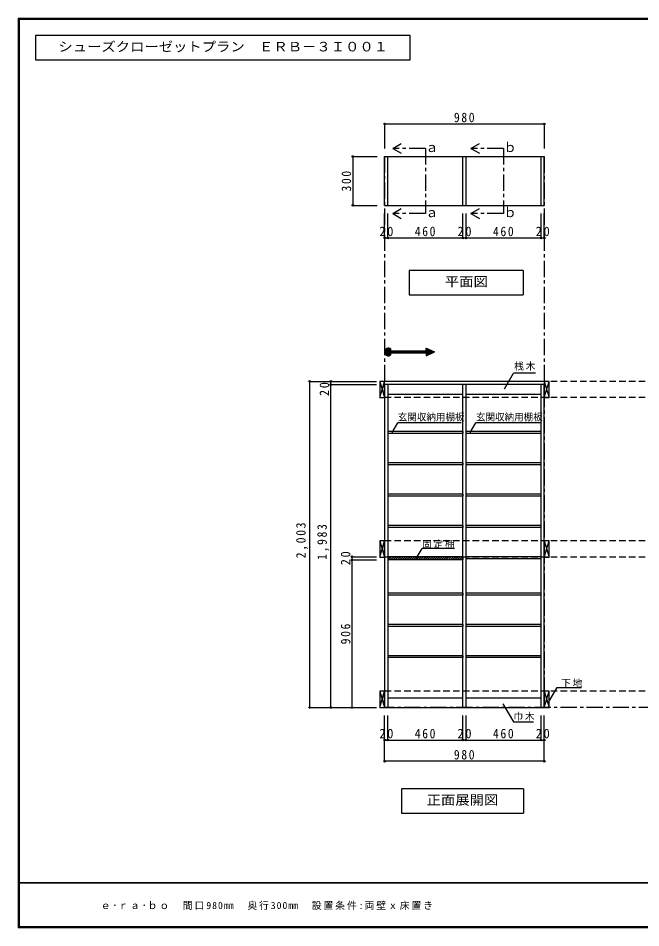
# Model space of a CAD drawing. Units: millimetres at full size, sheet at 1:20. Extents: x -3922 to 3878, y -2932 to 2722.
# Drawn here: x -3922 to -100, y -2864 to 2722 of the extents above; entities that cross this region are included whole.
import ezdxf
from ezdxf.enums import TextEntityAlignment as Align

# ---------------------------------------------------------------- set-up
doc = ezdxf.new("R2010")
doc.units = ezdxf.units.MM
doc.header["$LTSCALE"] = 20
doc.header["$PDMODE"] = 32
doc.header["$PDSIZE"] = 10
doc.linetypes.add('CHAIN1', pattern=[8, 5, -1, 1, -1])
doc.linetypes.add('DASHED2', pattern=[3, 2, -1])
for name, color, linetype in [('0-2_本体', 2, 'Continuous'), ('0-3_固定棚', 3, 'Continuous'), ('0-4_可動棚', 3, 'Continuous'), ('0-7_桟木・巾木', 2, 'Continuous'), ('0-8_引き出し', 3, 'Continuous'), ('0-A_文字', 7, 'Continuous'), ('0-B_寸法', 7, 'Continuous'), ('0-C_ハッチ', 4, 'Continuous'), ('F-1_枠', 6, 'Continuous'), ('F-A_文字', 7, 'Continuous')]:
    doc.layers.add(name, color=color, linetype=linetype)
doc.styles.add('ＭＳ ゴシック', font='')
doc.styles.get('ＭＳ ゴシック').set_extended_font_data('MS Gothic')

msp = doc.modelspace()

# ---------------------------------------------------------------- linework, layer by layer
at = {"layer": '0-2_本体'}
for p, q in [((-1672.53, 1872.73), (-1652.53, 1872.73)), ((-1672.53, 1572.73), (-1672.53, 1872.73)), ((-1652.53, 1572.73), (-1652.53, 1872.73)), ((-1192.53, 1572.73), (-1192.53, 1872.73)), ((-1192.53, 1872.73), (-1172.53, 1872.73)), ((-1672.53, 1572.73), (-1652.53, 1572.73))]:
    msp.add_line(p, q, dxfattribs=at)
at = {"layer": '0-2_本体', "color": 3}
for p, q in [((-1672.53, 1572.73), (-692.53, 1572.73)), ((-1672.53, 471.73), (-1672.53, 491.73)), ((-692.53, 491.73), (-1672.53, 491.73)), ((-1672.53, 471.73), (-1672.53, -1511.27)), ((-692.53, 471.73), (-1672.53, 471.73)), ((-1652.53, 471.73), (-1652.53, -1511.27)), ((-1192.53, -1511.27), (-1192.53, 471.73)), ((-1172.53, -1511.27), (-1172.53, 471.73)), ((-712.53, -1511.27), (-712.53, 471.73)), ((-692.53, 491.73), (-692.53, 471.73)), ((-692.53, -1511.27), (-692.53, 471.73)), ((-1672.53, -1511.27), (-692.53, -1511.27))]:
    msp.add_line(p, q, dxfattribs=at)
at = {"layer": '0-2_本体'}
for points in [[(-1192.53, 1572.73), (-1172.53, 1572.73), (-1172.53, 1872.73)], [(-712.53, 1572.73), (-712.53, 1872.73), (-692.53, 1872.73)], [(-712.53, 1572.73), (-692.53, 1572.73), (-692.53, 1872.73)]]:
    msp.add_lwpolyline(points, dxfattribs=at)
at = {"layer": '0-3_固定棚'}
for p, q in [((-1652.53, 1872.73), (-1192.53, 1872.73)), ((-1172.53, 1872.73), (-712.53, 1872.73)), ((-1652.53, -585.27), (-1652.53, -605.27)), ((-1192.53, -585.27), (-1652.53, -585.27))]:
    msp.add_line(p, q, dxfattribs=at)
msp.add_lwpolyline([(-1192.53, -585.27), (-1192.53, -605.27), (-1652.53, -605.27)], dxfattribs=at)
at = {"layer": '0-4_可動棚'}
for p, q in [((-1651.53, 170.93), (-1651.53, 182.93)), ((-1193.53, 182.93), (-1651.53, 182.93)), ((-1193.53, 170.93), (-1651.53, 170.93)), ((-1193.53, 182.93), (-1193.53, 170.93)), ((-1171.53, 170.93), (-1171.53, 182.93)), ((-713.53, 182.93), (-1171.53, 182.93)), ((-713.53, 170.93), (-1171.53, 170.93)), ((-713.53, 182.93), (-713.53, 170.93)), ((-1651.53, -21.07), (-1651.53, -9.07)), ((-1193.53, -9.07), (-1651.53, -9.07)), ((-1193.53, -21.07), (-1651.53, -21.07)), ((-1193.53, -9.07), (-1193.53, -21.07)), ((-1171.53, -21.07), (-1171.53, -9.07)), ((-713.53, -9.07), (-1171.53, -9.07)), ((-713.53, -21.07), (-1171.53, -21.07)), ((-713.53, -9.07), (-713.53, -21.07)), ((-1651.53, -213.07), (-1651.53, -201.07)), ((-1193.53, -201.07), (-1651.53, -201.07)), ((-1193.53, -213.07), (-1651.53, -213.07)), ((-1193.53, -201.07), (-1193.53, -213.07)), ((-1171.53, -213.07), (-1171.53, -201.07)), ((-713.53, -201.07), (-1171.53, -201.07)), ((-713.53, -213.07), (-1171.53, -213.07)), ((-713.53, -201.07), (-713.53, -213.07)), ((-1651.53, -405.07), (-1651.53, -393.07)), ((-1193.53, -393.07), (-1651.53, -393.07)), ((-1193.53, -405.07), (-1651.53, -405.07)), ((-1193.53, -393.07), (-1193.53, -405.07)), ((-1171.53, -405.07), (-1171.53, -393.07)), ((-713.53, -393.07), (-1171.53, -393.07)), ((-713.53, -405.07), (-1171.53, -405.07)), ((-713.53, -393.07), (-713.53, -405.07)), ((-1171.53, -597.57), (-1171.53, -585.57)), ((-713.53, -585.57), (-1171.53, -585.57)), ((-713.53, -597.57), (-1171.53, -597.57)), ((-713.53, -585.57), (-713.53, -597.57)), ((-1651.53, -821.07), (-1651.53, -809.07)), ((-1193.53, -809.07), (-1651.53, -809.07)), ((-1193.53, -821.07), (-1651.53, -821.07)), ((-1193.53, -809.07), (-1193.53, -821.07)), ((-1171.53, -821.07), (-1171.53, -809.07)), ((-713.53, -809.07), (-1171.53, -809.07)), ((-713.53, -821.07), (-1171.53, -821.07)), ((-713.53, -809.07), (-713.53, -821.07)), ((-1651.53, -1013.07), (-1651.53, -1001.07)), ((-1193.53, -1001.07), (-1651.53, -1001.07)), ((-1193.53, -1001.07), (-1193.53, -1013.07)), ((-1171.53, -1013.07), (-1171.53, -1001.07)), ((-713.53, -1001.07), (-1171.53, -1001.07)), ((-713.53, -1001.07), (-713.53, -1013.07)), ((-1193.53, -1013.07), (-1651.53, -1013.07)), ((-713.53, -1013.07), (-1171.53, -1013.07)), ((-1651.53, -1205.07), (-1651.53, -1193.07)), ((-1193.53, -1193.07), (-1651.53, -1193.07)), ((-1193.53, -1205.07), (-1651.53, -1205.07)), ((-1193.53, -1193.07), (-1193.53, -1205.07)), ((-1171.53, -1205.07), (-1171.53, -1193.07)), ((-713.53, -1193.07), (-1171.53, -1193.07)), ((-713.53, -1205.07), (-1171.53, -1205.07)), ((-713.53, -1193.07), (-713.53, -1205.07))]:
    msp.add_line(p, q, dxfattribs=at)
at = {"layer": '0-7_桟木・巾木', "color": 7}
for p, q in [((-1192.53, 411.73), (-1652.53, 411.73)), ((-712.53, 411.73), (-1172.53, 411.73)), ((-1652.53, -1451.27), (-1192.53, -1451.27)), ((-1172.53, -1451.27), (-712.53, -1451.27))]:
    msp.add_line(p, q, dxfattribs=at)
at = {"layer": '0-8_引き出し', "color": 7}
for p, q in [((-1702.53, 491.73), (-1672.53, 391.73)), ((-1702.53, 391.73), (-1672.53, 491.73)), ((-692.53, 491.73), (-662.53, 391.73)), ((-692.53, 391.73), (-662.53, 491.73)), ((-1702.53, -488.27), (-1672.53, -588.27)), ((-1702.53, -588.27), (-1672.53, -488.27)), ((-692.53, -488.27), (-662.53, -588.27)), ((-692.53, -588.27), (-662.53, -488.27)), ((-1702.53, -1411.27), (-1672.53, -1511.27)), ((-1702.53, -1511.27), (-1672.53, -1411.27)), ((-692.53, -1411.27), (-662.53, -1511.27)), ((-692.53, -1511.27), (-662.53, -1411.27))]:
    msp.add_line(p, q, dxfattribs=at)
at = {"layer": '0-8_引き出し'}
for points in [[(-1672.53, 391.73), (-1672.53, 491.73), (-1702.53, 491.73), (-1702.53, 391.73)], [(-662.53, 391.73), (-662.53, 491.73), (-692.53, 491.73), (-692.53, 391.73)], [(-1672.53, -588.27), (-1672.53, -488.27), (-1702.53, -488.27), (-1702.53, -588.27)], [(-662.53, -588.27), (-662.53, -488.27), (-692.53, -488.27), (-692.53, -588.27)], [(-1672.53, -1511.27), (-1672.53, -1411.27), (-1702.53, -1411.27), (-1702.53, -1511.27)], [(-662.53, -1511.27), (-662.53, -1411.27), (-692.53, -1411.27), (-692.53, -1511.27)]]:
    msp.add_lwpolyline(points, close=True, dxfattribs=at)
at = {"layer": '0-A_文字'}
for p, q in [((-3815.36, 2615.63), (-3815.36, 2465.63)), ((-1515.47, 2615.63), (-3815.36, 2615.63)), ((-1515.47, 2465.63), (-1515.47, 2615.63)), ((-3815.36, 2465.63), (-1515.47, 2465.63)), ((-1622.53, 1922.73), (-1570.57, 1952.73)), ((-1622.53, 1922.73), (-1570.57, 1892.73)), ((-1142.53, 1922.73), (-1090.57, 1952.73)), ((-1142.53, 1922.73), (-1090.57, 1892.73)), ((-1622.53, 1522.73), (-1570.57, 1552.73)), ((-1622.53, 1522.73), (-1570.57, 1492.73)), ((-1142.53, 1522.73), (-1090.57, 1552.73)), ((-1142.53, 1522.73), (-1090.57, 1492.73)), ((-821.93, 1172.73), (-1522.93, 1172.73)), ((-821.93, 1172.73), (-821.93, 1022.73)), ((-1672.53, 672.25), (-1648.57, 696.2)), ((-1672.39, 675.22), (-1651.54, 696.06)), ((-1672.34, 669.61), (-1645.93, 696.02)), ((-1671.91, 667.21), (-1643.53, 695.58)), ((-1671.73, 678.71), (-1655.03, 695.4)), ((-1671.28, 665.01), (-1641.34, 694.96)), ((-1670.48, 662.98), (-1639.3, 694.16)), ((-1669.97, 683.29), (-1659.62, 693.65)), ((-1669.54, 661.09), (-1637.42, 693.22)), ((-1668.46, 659.34), (-1637.12, 690.69)), ((-1667.26, 657.72), (-1637.12, 687.86)), ((-1665.93, 656.22), (-1637.12, 685.03)), ((-1664.48, 654.84), (-1637.12, 682.21)), ((-1662.91, 653.58), (-1637.12, 679.38)), ((-1661.22, 652.44), (-1635.17, 678.49)), ((-1659.4, 651.44), (-1632.34, 678.49)), ((-1657.43, 650.57), (-1629.51, 678.49)), ((-1655.31, 649.87), (-1626.68, 678.49)), ((-1635.65, 666.7), (-1623.86, 678.49)), ((-1632.82, 666.7), (-1621.03, 678.49)), ((-1629.99, 666.7), (-1618.2, 678.49)), ((-1627.17, 666.7), (-1615.37, 678.49)), ((-1624.34, 666.7), (-1612.54, 678.49)), ((-1621.51, 666.7), (-1609.71, 678.49)), ((-1618.68, 666.7), (-1606.89, 678.49)), ((-1615.85, 666.7), (-1604.06, 678.49)), ((-1613.02, 666.7), (-1601.23, 678.49)), ((-1610.19, 666.7), (-1598.4, 678.49)), ((-1607.37, 666.7), (-1595.57, 678.49)), ((-1604.54, 666.7), (-1592.74, 678.49)), ((-1601.71, 666.7), (-1589.92, 678.49)), ((-1598.88, 666.7), (-1587.09, 678.49)), ((-1596.05, 666.7), (-1584.26, 678.49)), ((-1593.22, 666.7), (-1581.43, 678.49)), ((-1590.4, 666.7), (-1578.6, 678.49)), ((-1587.57, 666.7), (-1575.77, 678.49)), ((-1584.74, 666.7), (-1572.94, 678.49)), ((-1581.91, 666.7), (-1570.12, 678.49)), ((-1579.08, 666.7), (-1567.29, 678.49)), ((-1576.25, 666.7), (-1564.46, 678.49)), ((-1573.42, 666.7), (-1561.63, 678.49)), ((-1570.6, 666.7), (-1558.8, 678.49)), ((-1567.77, 666.7), (-1555.97, 678.49)), ((-1564.94, 666.7), (-1553.15, 678.49)), ((-1562.11, 666.7), (-1550.32, 678.49)), ((-1559.28, 666.7), (-1547.49, 678.49)), ((-1556.45, 666.7), (-1544.66, 678.49)), ((-1553.63, 666.7), (-1541.83, 678.49)), ((-1550.8, 666.7), (-1539, 678.49)), ((-1547.97, 666.7), (-1536.18, 678.49)), ((-1545.14, 666.7), (-1533.35, 678.49)), ((-1542.31, 666.7), (-1530.52, 678.49)), ((-1539.48, 666.7), (-1527.69, 678.49)), ((-1536.66, 666.7), (-1524.86, 678.49)), ((-1533.83, 666.7), (-1522.03, 678.49)), ((-1531, 666.7), (-1519.2, 678.49)), ((-1528.17, 666.7), (-1516.38, 678.49)), ((-1525.34, 666.7), (-1513.55, 678.49)), ((-1522.51, 666.7), (-1510.72, 678.49)), ((-1519.68, 666.7), (-1507.89, 678.49)), ((-1516.86, 666.7), (-1505.06, 678.49)), ((-1514.03, 666.7), (-1502.23, 678.49)), ((-1511.2, 666.7), (-1499.41, 678.49)), ((-1508.37, 666.7), (-1496.58, 678.49)), ((-1505.54, 666.7), (-1493.75, 678.49)), ((-1502.71, 666.7), (-1490.92, 678.49)), ((-1499.89, 666.7), (-1488.09, 678.49)), ((-1497.06, 666.7), (-1485.26, 678.49)), ((-1494.23, 666.7), (-1482.44, 678.49)), ((-1491.4, 666.7), (-1479.61, 678.49)), ((-1488.57, 666.7), (-1476.78, 678.49)), ((-1485.74, 666.7), (-1473.95, 678.49)), ((-1482.92, 666.7), (-1471.12, 678.49)), ((-1480.09, 666.7), (-1468.29, 678.49)), ((-1477.26, 666.7), (-1465.46, 678.49)), ((-1474.43, 666.7), (-1462.64, 678.49)), ((-1471.6, 666.7), (-1459.81, 678.49)), ((-1468.77, 666.7), (-1456.98, 678.49)), ((-1465.94, 666.7), (-1454.15, 678.49)), ((-1463.12, 666.7), (-1451.32, 678.49)), ((-1460.29, 666.7), (-1448.49, 678.49)), ((-1457.46, 666.7), (-1445.67, 678.49)), ((-1454.63, 666.7), (-1442.84, 678.49)), ((-1451.8, 666.7), (-1440.01, 678.49)), ((-1448.97, 666.7), (-1437.18, 678.49)), ((-1446.15, 666.7), (-1434.35, 678.49)), ((-1443.32, 666.7), (-1431.52, 678.49)), ((-1440.49, 666.7), (-1428.7, 678.49)), ((-1437.66, 666.7), (-1425.87, 678.49)), ((-1434.83, 666.7), (-1423.04, 678.49)), ((-1432, 666.7), (-1420.21, 678.49)), ((-1429.18, 666.7), (-1417.38, 678.49)), ((-1426.35, 666.7), (-1403.12, 689.93)), ((-1423.52, 666.7), (-1401.19, 689.03)), ((-1420.69, 666.7), (-1399.25, 688.13)), ((-1417.86, 666.7), (-1397.32, 687.24)), ((-1416.63, 696.21), (-1365.81, 672.6)), ((-1416.63, 678.49), (-1416.63, 696.21)), ((-1416.63, 693.39), (-1414.7, 695.31)), ((-1416.63, 690.56), (-1412.77, 694.42)), ((-1416.63, 687.73), (-1410.84, 693.52)), ((-1416.63, 684.9), (-1408.91, 692.62)), ((-1416.63, 682.07), (-1406.98, 691.72)), ((-1416.63, 679.24), (-1405.05, 690.83)), ((-1416.63, 665.1), (-1395.39, 686.34)), ((-1416.63, 662.27), (-1393.46, 685.44)), ((-1416.63, 659.45), (-1391.53, 684.55)), ((-1416.63, 656.62), (-1389.6, 683.65)), ((-1416.63, 653.79), (-1387.67, 682.75)), ((-1416.63, 650.96), (-1385.74, 681.85)), ((-1416.63, 648.99), (-1365.81, 672.6)), ((-1415.04, 649.73), (-1383.81, 680.96)), ((-1409.75, 652.18), (-1381.87, 680.06)), ((-1404.47, 654.64), (-1379.94, 679.16)), ((-1399.19, 657.09), (-1378.01, 678.26)), ((-1393.9, 659.54), (-1376.08, 677.37)), ((-1388.62, 662), (-1374.15, 676.47)), ((-1383.34, 664.45), (-1372.22, 675.57)), ((-1378.06, 666.91), (-1370.29, 674.68)), ((-1372.77, 669.36), (-1368.36, 673.78)), ((-1367.49, 671.82), (-1366.42, 672.88)), ((-1653.01, 649.34), (-1637.12, 665.23)), ((-1650.48, 649.04), (-1637.12, 662.41)), ((-1647.67, 649.02), (-1637.12, 659.58)), ((-1644.45, 649.41), (-1637.12, 656.75)), ((-1640.5, 650.54), (-1637.12, 653.92)), ((-1637.12, 666.7), (-1637.12, 652.15)), ((-1637.12, 666.7), (-1416.63, 666.7)), ((-1416.63, 666.7), (-1416.63, 648.99)), ((-936.8, 446.66), (-881.97, 541.62)), ((-747.39, 541.62), (-881.97, 541.62)), ((-1626.77, 176.93), (-1591.75, 237.59)), ((-1201.75, 237.59), (-1591.75, 237.59)), ((-1146.75, 176.93), (-1111.73, 237.59)), ((-718.43, 237.59), (-1111.73, 237.59)), ((-1478.05, -596.33), (-1443.03, -535.68)), ((-1243.03, -535.68), (-1443.03, -535.68)), ((-819.66, -2011.27), (-819.66, -2161.27)), ((-1569.66, -2161.27), (-819.66, -2161.27))]:
    msp.add_line(p, q, dxfattribs=at)
at = {"layer": '0-A_文字', "linetype": 'CHAIN1'}
for p, q in [((-1422.53, 1922.73), (-1622.53, 1922.73)), ((-1422.53, 1922.73), (-1422.53, 1522.73)), ((-942.53, 1922.73), (-1142.53, 1922.73)), ((-942.53, 1922.73), (-942.53, 1522.73)), ((-1672.53, 1872.73), (-1672.53, -1511.27)), ((-692.53, 1872.73), (-692.53, -1511.27)), ((-1422.53, 1522.73), (-1622.53, 1522.73)), ((-942.53, 1522.73), (-1142.53, 1522.73)), ((1907.47, -1511.27), (-1672.53, -1511.27))]:
    msp.add_line(p, q, dxfattribs=at)
at = {"layer": '0-A_文字'}
for points in [[(-1522.93, 1172.73), (-1522.93, 1022.73), (-821.93, 1022.73)], [(-1637.12, 693.04), (-1637.12, 678.49), (-1416.63, 678.49)], [(-819.66, -2011.27), (-1569.66, -2011.27), (-1569.66, -2161.27)]]:
    msp.add_lwpolyline(points, dxfattribs=at)
msp.add_arc((-1648.92, 672.6), 23.61, 60, 300, dxfattribs=at)
at = {"layer": '0-B_寸法', "color": 4}
for p, q in [((-1672.53, 2072.73), (-1672.53, 1922.73)), ((-1672.53, 2072.73), (-692.53, 2072.73)), ((-692.53, 2072.73), (-692.53, 1922.73)), ((-1867.53, 1872.73), (-1717.53, 1872.73)), ((-1867.53, 1872.73), (-1867.53, 1572.73)), ((-1867.53, 1572.73), (-1717.53, 1572.73)), ((-1672.53, 1372.73), (-1672.53, 1522.73)), ((-1652.53, 1372.73), (-1652.53, 1522.73)), ((-1192.53, 1372.73), (-1192.53, 1522.73)), ((-1172.53, 1372.73), (-1172.53, 1522.73)), ((-712.53, 1372.73), (-712.53, 1522.73)), ((-692.53, 1372.73), (-692.53, 1522.73)), ((-1672.53, 1372.73), (-1652.53, 1372.73)), ((-1652.53, 1372.73), (-1192.53, 1372.73)), ((-1192.53, 1372.73), (-1172.53, 1372.73)), ((-1172.53, 1372.73), (-712.53, 1372.73)), ((-712.53, 1372.73), (-692.53, 1372.73)), ((-2132.53, 491.73), (-1722.53, 491.73)), ((-2132.53, -1511.27), (-2132.53, 491.73)), ((-2002.53, 471.73), (-2002.53, 491.73)), ((-2002.53, 491.73), (-1872.53, 491.73)), ((-2002.53, 471.73), (-1722.53, 471.73)), ((-2002.53, -1511.27), (-2002.53, 471.73)), ((-1872.53, -605.27), (-1872.53, -585.27)), ((-1872.53, -585.27), (-1722.53, -585.27)), ((-1872.53, -1511.27), (-1872.53, -605.27)), ((-1872.53, -605.27), (-1722.53, -605.27)), ((-2132.53, -1511.27), (-1722.53, -1511.27)), ((-2002.53, -1511.27), (-1872.53, -1511.27)), ((-1872.53, -1511.27), (-1722.53, -1511.27)), ((-1672.53, -1711.27), (-1672.53, -1561.27)), ((-1652.53, -1711.27), (-1652.53, -1561.27)), ((-1192.53, -1711.27), (-1192.53, -1561.27)), ((-1172.53, -1711.27), (-1172.53, -1561.27)), ((-712.53, -1711.27), (-712.53, -1561.27)), ((-692.53, -1711.27), (-692.53, -1561.27)), ((-1672.53, -1711.27), (-1652.53, -1711.27)), ((-1672.53, -1841.27), (-1672.53, -1711.27)), ((-1652.53, -1711.27), (-1192.53, -1711.27)), ((-1192.53, -1711.27), (-1172.53, -1711.27)), ((-1172.53, -1711.27), (-712.53, -1711.27)), ((-712.53, -1711.27), (-692.53, -1711.27)), ((-692.53, -1841.27), (-692.53, -1711.27)), ((-692.53, -1841.27), (-1672.53, -1841.27))]:
    msp.add_line(p, q, dxfattribs=at)
at = {"layer": '0-B_寸法', "color": 4, "linetype": 'DASHED2'}
for p, q in [((1907.47, 491.73), (-1672.53, 491.73)), ((1907.47, 391.73), (-1672.53, 391.73)), ((1907.47, -488.27), (-1672.53, -488.27)), ((1907.47, -588.27), (-1672.53, -588.27)), ((1907.47, -1411.27), (-1672.53, -1411.27))]:
    msp.add_line(p, q, dxfattribs=at)
at = {"layer": '0-B_寸法'}
for p, q in [((-662.53, -1472.95), (-613.76, -1388.48)), ((-613.76, -1388.48), (-463.23, -1388.48)), ((-946.18, -1489.03), (-881.97, -1600.25)), ((-881.97, -1600.25), (-758.21, -1600.25))]:
    msp.add_line(p, q, dxfattribs=at)
for p in [(-1672.53, 2072.73), (-692.53, 2072.73), (-1867.53, 1872.73), (-1867.53, 1572.73), (-1672.53, 1372.73), (-1652.53, 1372.73), (-1192.53, 1372.73), (-1172.53, 1372.73), (-712.53, 1372.73), (-692.53, 1372.73), (-2132.53, 491.73), (-2002.53, 491.73), (-2002.53, 471.73), (-1872.53, -585.27), (-1872.53, -605.27), (-2132.53, -1511.27), (-2002.53, -1511.27), (-1872.53, -1511.27), (-1672.53, -1711.27), (-1652.53, -1711.27), (-1192.53, -1711.27), (-1172.53, -1711.27), (-712.53, -1711.27), (-692.53, -1711.27), (-1672.53, -1841.27), (-692.53, -1841.27)]:
    msp.add_point(p, dxfattribs=at)
at = {"layer": '0-C_ハッチ'}
for p, q in [((-1652.53, -592.57), (-1645.22, -585.27)), ((-1651.08, -605.27), (-1631.08, -585.27)), ((-1636.94, -605.27), (-1616.94, -585.27)), ((-1622.8, -605.27), (-1602.8, -585.27)), ((-1608.66, -605.27), (-1588.66, -585.27)), ((-1594.51, -605.27), (-1574.51, -585.27)), ((-1580.37, -605.27), (-1560.37, -585.27)), ((-1566.23, -605.27), (-1546.23, -585.27)), ((-1552.09, -605.27), (-1532.09, -585.27)), ((-1537.95, -605.27), (-1517.95, -585.27)), ((-1523.8, -605.27), (-1503.8, -585.27)), ((-1509.66, -605.27), (-1489.66, -585.27)), ((-1495.52, -605.27), (-1475.52, -585.27)), ((-1481.38, -605.27), (-1461.38, -585.27)), ((-1467.23, -605.27), (-1447.23, -585.27)), ((-1453.09, -605.27), (-1433.09, -585.27)), ((-1438.95, -605.27), (-1418.95, -585.27)), ((-1424.81, -605.27), (-1404.81, -585.27)), ((-1410.67, -605.27), (-1390.67, -585.27)), ((-1396.52, -605.27), (-1376.52, -585.27)), ((-1382.38, -605.27), (-1362.38, -585.27)), ((-1368.24, -605.27), (-1348.24, -585.27)), ((-1354.1, -605.27), (-1334.1, -585.27)), ((-1339.96, -605.27), (-1319.96, -585.27)), ((-1325.81, -605.27), (-1305.81, -585.27)), ((-1311.67, -605.27), (-1291.67, -585.27)), ((-1297.53, -605.27), (-1277.53, -585.27)), ((-1283.39, -605.27), (-1263.39, -585.27)), ((-1269.25, -605.27), (-1249.25, -585.27)), ((-1255.1, -605.27), (-1235.1, -585.27)), ((-1240.96, -605.27), (-1220.96, -585.27)), ((-1226.82, -605.27), (-1206.82, -585.27)), ((-1212.68, -605.27), (-1192.68, -585.27)), ((-1198.53, -605.27), (-1192.53, -599.26))]:
    msp.add_line(p, q, dxfattribs=at)
at = {"layer": 'F-1_枠'}
for p, q in [((-3922.03, 2722.29), (-3922.03, -2864.37)), ((-3922.03, 2722.29), (3877.97, 2722.29)), ((-3922.03, 2718.96), (3877.97, 2718.96)), ((-3922.03, 2715.63), (3877.97, 2715.63)), ((-3918.7, 2722.29), (-3918.7, -2864.37)), ((-3915.36, 2722.29), (-3915.36, -2864.37)), ((3877.97, -2587.71), (-3922.03, -2587.71)), ((3877.97, -2591.04), (-3922.03, -2591.04)), ((3877.97, -2857.71), (-3922.03, -2857.71)), ((3877.97, -2861.04), (-3922.03, -2861.04)), ((3877.97, -2864.37), (-3922.03, -2864.37))]:
    msp.add_line(p, q, dxfattribs=at)

# ---------------------------------------------------------------- texts
at = {"layer": '0-A_文字', "style": 'ＭＳ ゴシック'}
for s, height, width, p in [('シューズクローゼットプラン\u3000ＥＲＢ－３Ｉ００１', 58.65, 1.1, (-3675.36, 2500.63)), ('平面図', 58.65, 1.1, (-1302.93, 1057.73)), ('玄関収納用棚板', 43.99, 0.95, (-1591.75, 237.59)), ('玄関収納用棚板', 43.99, 0.95, (-1111.73, 237.59)), ('正面展開図', 58.65, 1.1, (-1414.66, -2126.27))]:
    msp.add_text(s, height=height, dxfattribs=dict(at, width=width)).set_placement(p, align=Align.BOTTOM_LEFT)
for s, p in [('ｂ', (-942.53, 1882.73)), ('ａ', (-1422.53, 1882.73)), ('ａ', (-1422.53, 1482.73)), ('ｂ', (-942.53, 1482.73))]:
    msp.add_text(s, height=58.65, dxfattribs=at).set_placement(p, align=Align.BOTTOM_LEFT)
at = {"layer": '0-A_文字', "char_height": 43.99, "attachment_point": 7, "style": 'ＭＳ ゴシック'}
for s, insert in [('\\T1.17;桟木', (-877.39, 558.08)), ('\\T1.17;固定棚', (-1443.03, -535.68))]:
    msp.add_mtext(s, dxfattribs=dict(at, insert=insert))
at = {"layer": '0-B_寸法', "attachment_point": 7, "style": 'ＭＳ ゴシック'}
for s, insert, char_height in [('\\T1.27;\\W0.9;980', (-1247.53, 2082.73), 58.65), ('\\T1.27;\\W0.95;20', (-1705.03, 1382.73), 58.65), ('\\T1.27;\\W0.9;460', (-1487.53, 1382.73), 58.65), ('\\T1.27;\\W0.95;20', (-1225.03, 1382.73), 58.65), ('\\T1.27;\\W0.9;460', (-1007.53, 1382.73), 58.65), ('\\T1.27;\\W0.95;20', (-745.03, 1382.73), 58.65), ('\\T1.17;下地', (-589.26, -1388.48), 43.99), ('\\T1.17;巾木', (-881.97, -1593.14), 43.99), ('\\T1.27;\\W0.95;20', (-1705.03, -1701.27), 58.65), ('\\T1.27;\\W0.9;460', (-1487.53, -1701.27), 58.65), ('\\T1.27;\\W0.95;20', (-1225.03, -1701.27), 58.65), ('\\T1.27;\\W0.9;460', (-1007.53, -1701.27), 58.65), ('\\T1.27;\\W0.95;20', (-745.03, -1701.27), 58.65), ('\\T1.27;\\W0.9;980', (-1247.53, -1831.27), 58.65)]:
    msp.add_mtext(s, dxfattribs=dict(at, insert=insert, char_height=char_height))
at = {"layer": '0-B_寸法', "char_height": 58.65, "attachment_point": 7, "rotation": 90, "style": 'ＭＳ ゴシック'}
for s, insert in [('\\T1.27;\\W0.9;300', (-1877.53, 1657.73)), ('\\T1.27;\\W0.95;20', (-2012.53, 401.26)), ('\\T1.28;\\W0.9;2,003', (-2142.53, -594.77)), ('\\T1.28;\\W0.9;1,983', (-2012.53, -604.77)), ('\\T1.27;\\W0.95;20', (-1882.53, -637.77)), ('\\T1.27;\\W0.9;906', (-1882.53, -1123.27))]:
    msp.add_mtext(s, dxfattribs=dict(at, insert=insert))
at = {"layer": 'F-A_文字', "insert": (-3415.36, -2754.37), "char_height": 43.99, "attachment_point": 7, "style": 'ＭＳ ゴシック'}
msp.add_mtext('\\T1.2;ｅ･ｒａ･ｂｏ\u3000間口980㎜\u3000奥行300㎜\u3000設置条件:両壁ｘ床置き', dxfattribs=at)

doc.saveas('drawing.dxf')
